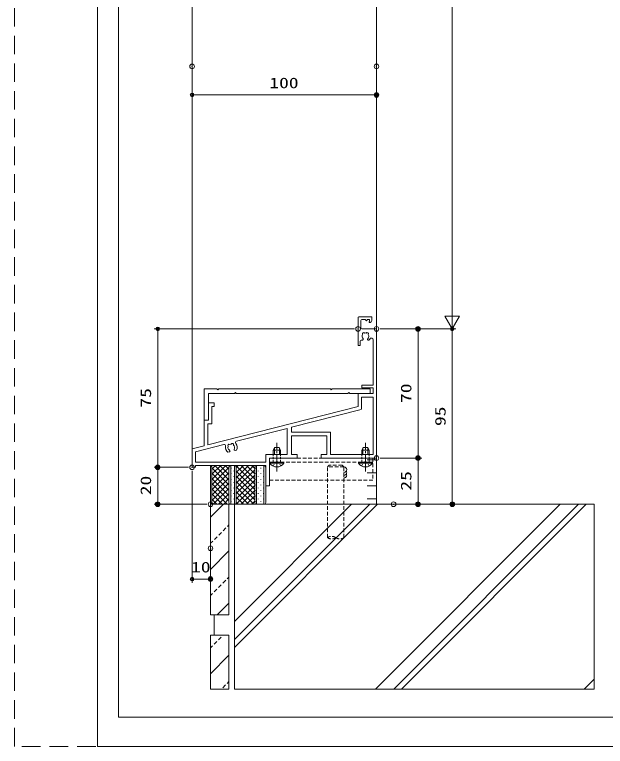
# Model space of a CAD drawing. Units: millimetres, scale not verified. Extents: x -584 to 584, y -818 to 818.
# Drawn here: x -584.5 to -264.2, y -818.1 to -421.6 of the extents above; entities that cross this region are included whole.
import ezdxf
from ezdxf.enums import TextEntityAlignment as Align

# ---------------------------------------------------------------- set-up
doc = ezdxf.new("R2010")
doc.units = ezdxf.units.MM
doc.header["$LTSCALE"] = 5
doc.header["$PDMODE"] = 32
doc.header["$PDSIZE"] = 2.5
for name, pattern in [('CHAIN2', [12, 9, -1, 1, -1]), ('DASHED1', [1.8, 1.2, -0.6]), ('DASHED2', [3, 2, -1])]:
    doc.linetypes.add(name, pattern=pattern)
for name, color, linetype, lineweight in [('0-0_Defpoints', 7, 'Continuous', 9), ('0-1_KATAZAI', 7, 'Continuous', 9), ('0-2_0', 7, 'Continuous', 9), ('0-4_USERZ', 3, 'Continuous', 9), ('0-A_PARTS2', 134, 'Continuous', 9), ('0-B_SYMBOLS2', 134, 'Continuous', 9), ('0-C_補助線', 134, 'Continuous', 9), ('0-E_PARTS3', 134, 'Continuous', 9), ('0-F_YSS_ZEN', 6, 'Continuous', 9), ('1-0_osamari-u-', 4, 'Continuous', 9), ('1-2_1-3', 3, 'DASHED2', 9)]:
    doc.layers.add(name, color=color, linetype=linetype, lineweight=lineweight)
doc.styles.add('ＭＳ ゴシック', font='')
doc.styles.get('ＭＳ ゴシック').set_extended_font_data('MS Gothic')

# ---------------------------------------------------------------- blocks, each defined once
blk = doc.blocks.new('U22')
at = {"layer": '0-A_PARTS2'}
for p, q in [((55, 0), (65, 0)), ((125, 0), (65, 0)), ((125, 0), (145, 0)), ((50, -5), (50, -100)), ((50, -100), (50, -5)), ((70, -5), (70, -100)), ((70, -5), (70, -100)), ((120, -100), (120, -5)), ((120, -100), (120, -5)), ((150, -5), (150, -100)), ((55, -105), (0, -105)), ((65, -105), (55, -105)), ((65, -105), (125, -105)), ((145, -105), (125, -105))]:
    blk.add_line(p, q, dxfattribs=at)
blk.add_lwpolyline([(0, -105), (3.75, -101.25), (3.75, -3.75), (0, 0), (55, 0)], dxfattribs=at)
for centre, start, end in [((55, -5), 90, 180), ((55, -5), 90, 180), ((65, -5), 0, 90), ((65, -5), 0, 90), ((125, -5), 90, 180), ((125, -5), 90, 180), ((145, -5), 0, 90), ((55, -100), 180, 270), ((55, -100), 180, 270), ((65, -100), 270, 0), ((65, -100), 270, 0), ((125, -100), 180, 270), ((125, -100), 180, 270), ((145, -100), 270, 0)]:
    blk.add_arc(centre, 5, start, end, dxfattribs=at)
at = {"layer": '0-B_SYMBOLS2'}
for p, q in [((41.74, 0), (3.75, -37.99)), ((27.6, 0), (3.75, -23.85)), ((13.46, 0), (3.75, -9.71)), ((50, -38.7), (11.3, 0)), ((50, -24.56), (25.44, 0)), ((50, -10.42), (39.58, 0)), ((53.87, -0.14), (53.72, 0)), ((55, 0), (65, 0)), ((63.38, -0.72), (63.38, 0)), ((125, 0), (65, 0)), ((120, -51.01), (68.99, 0)), ((117.57, 0), (70, -47.57)), ((103.43, 0), (70, -33.43)), ((89.29, 0), (70, -19.29)), ((75.15, 0), (70, -5.15)), ((120, -36.86), (83.14, 0)), ((120, -22.72), (97.28, 0)), ((120, -8.58), (111.42, 0)), ((125, 0), (145, 0)), ((129.23, -0.72), (129.23, 0)), ((143.38, -0.72), (143.38, 0)), ((50, -5.88), (3.75, -52.13)), ((50, -52.85), (3.75, -6.6)), ((50, -5), (50, -100)), ((50, -100), (50, -5)), ((56.3, -7.8), (56.3, -6.8)), ((63.38, -15.87), (63.38, -14.87)), ((70, -5), (70, -100)), ((70, -5), (70, -100)), ((120, -11.72), (70, -61.72)), ((120, -65.15), (70, -15.15)), ((120, -100), (120, -5)), ((120, -100), (120, -5)), ((122.15, -7.8), (122.15, -6.8)), ((129.23, -15.87), (129.23, -14.87)), ((136.3, -7.8), (136.3, -6.8)), ((143.38, -15.87), (143.38, -14.87)), ((150, -5), (150, -100)), ((50, -20.02), (3.75, -66.27)), ((50, -66.99), (3.75, -20.74)), ((50, -34.17), (3.75, -80.42)), ((50, -81.13), (3.75, -34.88)), ((56.3, -22.95), (56.3, -21.95)), ((56.3, -38.1), (56.3, -37.1)), ((63.38, -31.02), (63.38, -30.02)), ((120, -25.86), (70, -75.86)), ((120, -79.29), (70, -29.29)), ((122.15, -22.95), (122.15, -21.95)), ((122.15, -38.1), (122.15, -37.1)), ((129.23, -31.02), (129.23, -30.02)), ((136.3, -22.95), (136.3, -21.95)), ((136.3, -38.1), (136.3, -37.1)), ((143.38, -31.02), (143.38, -30.02)), ((50, -48.31), (3.75, -94.56)), ((50, -95.27), (3.75, -49.02)), ((56.3, -53.25), (56.3, -52.25)), ((63.38, -46.17), (63.38, -45.17)), ((120, -54.14), (69.14, -105)), ((120, -40), (70, -90)), ((120, -93.43), (70, -43.43)), ((117.43, -105), (70, -57.57)), ((122.15, -53.25), (122.15, -52.25)), ((129.23, -46.17), (129.23, -45.17)), ((136.3, -53.25), (136.3, -52.25)), ((143.38, -46.17), (143.38, -45.17)), ((45.58, -105), (3.75, -63.17)), ((31.44, -105), (3.75, -77.31)), ((50, -62.45), (7.45, -105)), ((50, -76.59), (21.59, -105)), ((56.3, -68.4), (56.3, -67.4)), ((63.38, -61.32), (63.38, -60.32)), ((63.38, -76.47), (63.38, -75.47)), ((103.28, -105), (70, -71.72)), ((120, -68.28), (83.28, -105)), ((122.15, -68.4), (122.15, -67.4)), ((129.23, -61.32), (129.23, -60.32)), ((129.23, -76.47), (129.23, -75.47)), ((136.3, -68.4), (136.3, -67.4)), ((143.38, -61.32), (143.38, -60.32)), ((143.38, -76.47), (143.38, -75.47)), ((17.3, -105), (3.75, -91.45)), ((50, -90.73), (35.73, -105)), ((56.3, -83.55), (56.3, -82.55)), ((56.3, -98.7), (56.3, -97.7)), ((63.38, -91.62), (63.38, -90.62)), ((89.14, -105), (70, -85.86)), ((120, -82.43), (97.43, -105)), ((120, -96.57), (111.57, -105)), ((122.15, -83.55), (122.15, -82.55)), ((122.15, -98.7), (122.15, -97.7)), ((129.23, -91.62), (129.23, -90.62)), ((136.3, -83.55), (136.3, -82.55)), ((136.3, -98.7), (136.3, -97.7)), ((143.38, -91.62), (143.38, -90.62)), ((55, -105), (0, -105)), ((3.16, -105), (1.58, -103.42)), ((51.41, -103.47), (49.88, -105)), ((65, -105), (55, -105)), ((65, -105), (125, -105)), ((75, -105), (70, -100)), ((145, -105), (125, -105))]:
    blk.add_line(p, q, dxfattribs=at)
blk.add_lwpolyline([(0, -105), (3.75, -101.25), (3.75, -3.75), (0, 0), (55, 0)], dxfattribs=at)
for centre, start, end in [((55, -5), 90, 180), ((55, -5), 90, 180), ((65, -5), 0, 90), ((65, -5), 0, 90), ((125, -5), 90, 180), ((125, -5), 90, 180), ((145, -5), 0, 90), ((55, -100), 180, 270), ((55, -100), 180, 270), ((65, -100), 270, 0), ((65, -100), 270, 0), ((125, -100), 180, 270), ((125, -100), 180, 270), ((145, -100), 270, 0)]:
    blk.add_arc(centre, 5, start, end, dxfattribs=at)
at = {"layer": '0-C_補助線'}
for p, q in [((0, -105), (0, 0)), ((55, -105), (55, 0)), ((65, 0), (65, -105)), ((125, -105), (125, 0)), ((145, 0), (145, -105))]:
    blk.add_line(p, q, dxfattribs=at)
blk = doc.blocks.new('U24')
at = {"layer": '0-E_PARTS3', "linetype": 'DASHED2'}
for p, q in [((-17.5, 0), (-22.5, -5)), ((-22.5, -196.53), (-22.5, -5)), ((22.5, -5), (-22.5, -5)), ((22.5, -196.53), (22.5, -5))]:
    blk.add_line(p, q, dxfattribs=at)
blk.add_lwpolyline([(22.5, -5), (17.5, 0), (-17.5, 0)], dxfattribs=at)
at = {"layer": '0-E_PARTS3'}
for centre, end in [((22.5, -12.5), 90.00151), ((22.5, -20), 30.00151), ((22.5, -27.5), 30.00151)]:
    blk.add_arc(centre, 7.5, 270.00151, end, dxfattribs=at)
at = {"layer": '0-E_PARTS3', "linetype": 'DASHED2'}
for centre, radius, start, end in [((-11.25, -213.08), 20.01, 55.78298, 124.22003), ((-11.25, -179.99), 20.01, 235.78298, 304.22004), ((11.25, -180.01), 19.99, 235.76229, 304.24073)]:
    blk.add_arc(centre, radius, start, end, dxfattribs=at)
blk = doc.blocks.new('ALW1')
at = {"layer": '0-2_0'}
blk.add_line((0, 0), (-5, 0), dxfattribs=at)
blk.add_lwpolyline([(-1.732, -1), (0, 0), (-1.732, 1)], close=True, dxfattribs=at)
blk = doc.blocks.new('DOT1')
at = {"layer": '0-2_0'}
blk.add_line((0, 0), (-5, 0), dxfattribs=at)
for radius in [2.5, 1.62]:
    blk.add_circle((0, 0), radius, dxfattribs=at)
blk = doc.blocks.new('A$C72A42EE2')
at = {"layer": '0-1_KATAZAI'}
for p, q in [((-42.5, 2.5), (-42.5, 22.5)), ((-18.89, 20.34), (-19.61, 19.66)), ((-18.75, 17.5), (-17.5, 17.5))]:
    blk.add_line(p, q, dxfattribs=at)
for points in [[(-50, 30), (-50, -45), (-44, -45), (-44, -33)], [(-12.5, 22.5), (-12.5, 32.5), (-47.5, 32.5)], [(-40, 25), (-30.5, 25), (-27.5, 22), (-24.5, 25), (-18.5, 25), (-18.5, 21.25)], [(-50.1, -209.99), (-457.5, -314.14), (-457.5, -257.5), (-446, -257.5), (-446, -210), (-440, -210), (-440, -200), (-455, -200), (-455, -247.5), (-467.5, -247.5), (-467.5, -316.69), (-500, -325), (-500, -375), (-491, -375), (-491, -370), (-300, -370), (-300, -425), (-290, -425), (-290, -350.01), (-215, -350.01), (-215, -340.01), (-230, -340.01), (-230, -289.99), (-134.99, -289.99), (-134.99, -340.01), (-150, -340.01), (-150, -350.01), (0, -350.01), (0, 0), (-40, 0)], [(-38.86, -21.56), (-39.21, -19.59), (-38.95, -19.02)], [(-9, -29.94), (-9, -152.5), (-40, -152.5), (-40, -160), (-9, -160), (-9, -175), (-50, -175), (-50, -209.97)], [(-41.5, -30.5), (-37.75, -30.5), (-35.75, -28.5), (-35.75, -27.81), (-36.34, -26.39)], [(-23.66, -26.39), (-24.25, -27.81), (-24.25, -28.5), (-22.25, -30.5), (-20.43, -30.5)], [(-21.14, -21.56), (-21.48, -23.53), (-21.93, -23.98)], [(-41.09, -218.01), (-230, -266.3), (-230, -279.99), (-124.99, -279.99), (-124.99, -340.01), (-9, -340.01), (-9, -185), (-41, -185), (-41, -217.91)], [(-414.3, -313.41), (-491, -333.02), (-491, -361), (-300, -361), (-300, -340.01), (-242.5, -340.01), (-242.5, -269.5), (-379.22, -304.45)], [(-398.22, -328.8), (-397.3, -330.03), (-397.13, -330.7), (-398.57, -333.13), (-402.76, -334.2)], [(-401.86, -324.75), (-401.04, -326.57), (-400.5, -326.9)], [(-379.37, -328.22), (-383.55, -329.29), (-385.99, -327.85), (-386.16, -327.18), (-385.94, -325.66)], [(-384.86, -322.9), (-384.54, -322.35), (-384.69, -320.36)]]:
    blk.add_lwpolyline(points, dxfattribs=at)
for centre, radius, start, end in [((-47.5, 30), 2.5, 90, 180), ((-40, 22.5), 2.5, 90, 180), ((-19.75, 21.25), 1.25, 313.60282, 0), ((-17.5, 22.5), 5, 270, 0), ((-40, 2.5), 2.5, 180, 270), ((-18.75, 18.75), 1.25, 133.60282, 270), ((-30, -20), 9, 149.14685, 173.7398), ((-34.3, -13.86), 3.75, 45.95278, 204.04722), ((-30, -20), 9, 79.14685, 100.85315), ((-25.7, -13.86), 3.75, 335.95278, 134.04722), ((-30, -20), 9, 350, 30.85315), ((-41.5, -33), 2.5, 90, 180), ((-30, -20), 9, 190, 225.20717), ((-30, -20), 9, 314.79283, 333.7398), ((-32.5, -20), 16, 318.9855, 331.75769), ((-14, -29.94), 5, 0, 151.75769), ((-413.31, -317.29), 4, 349.18852, 104.33919), ((-399.35, -316.15), 3.75, 60.29197, 218.3864), ((-393.66, -321.04), 9, 93.48604, 115.19234), ((-391.02, -314.02), 3.75, 350.29197, 148.3864), ((-393.66, -321.04), 9, 4.33919, 45.19234), ((-378.23, -308.32), 4, 104.33919, 219.48985), ((-393.66, -321.04), 16, 333.32469, 39.48985), ((-393.66, -321.04), 16, 169.18852, 235.35369), ((-393.66, -321.04), 9, 163.48604, 204.33919), ((-393.66, -321.04), 9, 220.59939, 239.54635), ((-393.66, -321.04), 9, 329.13202, 348.07898)]:
    blk.add_arc(centre, radius, start, end, dxfattribs=at)
blk = doc.blocks.new('U9')
at = {"layer": '0-E_PARTS3', "linetype": 'CHAIN2'}
blk.add_line((-25, 0), (52.5, 0), dxfattribs=at)
at = {"layer": '0-E_PARTS3'}
for p, q in [((-2.54, 18.75), (0, 18.75)), ((0, 18.75), (0, -18.75)), ((21.5, 10), (33, 10)), ((21.5, 6.73), (39.54, 6.73)), ((33, 10), (33, -10)), ((40, 6.5), (33, 10)), ((40, 6.5), (40, -6.5)), ((21.5, -6.73), (39.54, -6.73)), ((21.5, -10), (33, -10)), ((40, -6.5), (33, -10))]:
    blk.add_line(p, q, dxfattribs=at)
at = {"layer": '0-E_PARTS3', "linetype": 'DASHED1'}
for p, q in [((0, 10), (21.5, 10)), ((0, -10), (21.5, -10))]:
    blk.add_line(p, q, dxfattribs=at)
for points in [[(-10.05, 10.25), (-0.77, 5.72), (2.28, 0)], [(-10.05, -10.25), (-0.77, -5.72), (2.28, 0)]]:
    blk.add_lwpolyline(points, dxfattribs=at)
at = {"layer": '0-E_PARTS3'}
blk.add_lwpolyline([(-2.54, 18.75), (-2.54, -18.75), (0, -18.75)], dxfattribs=at)
blk.add_arc((10.13, 0), 22.63, 124.06671, 235.93329, dxfattribs=at)
blk = doc.blocks.new('U10')
at = {"layer": '0-E_PARTS3', "linetype": 'CHAIN2'}
blk.add_line((-25, 0), (52.5, 0), dxfattribs=at)
at = {"layer": '0-E_PARTS3'}
for p, q in [((-2.54, 18.75), (0, 18.75)), ((0, 18.75), (0, -18.75)), ((20.5, 10), (33, 10)), ((20.5, 6.73), (39.54, 6.73)), ((33, 10), (33, -10)), ((40, 6.5), (33, 10)), ((40, 6.5), (40, -6.5)), ((20.5, -6.73), (39.54, -6.73)), ((20.5, -10), (33, -10)), ((40, -6.5), (33, -10))]:
    blk.add_line(p, q, dxfattribs=at)
at = {"layer": '0-E_PARTS3', "linetype": 'DASHED1'}
for p, q in [((0, 10), (20.5, 10)), ((0, -10), (20.5, -10))]:
    blk.add_line(p, q, dxfattribs=at)
for points in [[(-10.05, 10.25), (-0.77, 5.72), (2.28, 0)], [(-10.05, -10.25), (-0.77, -5.72), (2.28, 0)]]:
    blk.add_lwpolyline(points, dxfattribs=at)
at = {"layer": '0-E_PARTS3'}
blk.add_lwpolyline([(-2.54, 18.75), (-2.54, -18.75), (0, -18.75)], dxfattribs=at)
blk.add_arc((10.13, 0), 22.63, 124.06671, 235.93329, dxfattribs=at)
blk = doc.blocks.new('A$C0AB24780')
at = {"layer": '1-2_1-3'}
blk.add_line((-11.5, -8.99), (-11.5, -288.99), dxfattribs=at)
blk.add_lwpolyline([(0, -288.99), (0, -8.99), (-60, -8.99), (-60, -288.99)], close=True, dxfattribs=at)
at = {"layer": '0-E_PARTS3'}
for name, p in [('U10', (-11.5, -28.99)), ('U9', (-11.5, -268.99))]:
    blk.add_blockref(name, p, dxfattribs=at)

msp = doc.modelspace()

# ---------------------------------------------------------------- linework, layer by layer
at = {"layer": '0-0_Defpoints', "color": 1, "linetype": 'DASHED2'}
msp.add_lwpolyline([(584.5, -818.1), (-584.5, -818.1), (-584.5, 818.1), (584.5, 818.1)], close=True, dxfattribs=at)
at = {"layer": '0-0_Defpoints', "color": 1}
msp.add_lwpolyline([(-539.5, 763.1), (-539.5, -818.1), (584.5, -818.1), (584.5, 763.1)], close=True, dxfattribs=at)
at = {"layer": '0-0_Defpoints'}
for p in [(-488.282, -449.661), (-388.282, -449.661), (-388.282, -465.116), (-398.282, -591.898), (-388.282, -591.898), (-365.733, -591.898), (-388.282, -661.9), (-365.733, -661.9), (-506.884, -666.898), (-488.282, -666.898), (-506.884, -686.898), (-478.282, -686.898), (-379.022, -686.898), (-365.733, -686.898), (-365.733, -686.898), (-347.184, -686.898), (-478.282, -710.774), (-478.282, -727.471)]:
    msp.add_point(p, dxfattribs=at)
at = {"layer": '0-1_KATAZAI'}
msp.add_lwpolyline([(-474.782, -624.398), (-474.282, -624.898), (-473.782, -624.398), (-413.282, -624.398), (-412.782, -624.898), (-412.282, -624.398), (-391.782, -624.398), (-391.782, -626.898), (-402.782, -626.898), (-403.282, -626.398), (-403.782, -626.898), (-464.282, -626.898), (-464.782, -626.398), (-465.282, -626.898), (-479.282, -626.898), (-479.282, -641.398), (-481.782, -641.398), (-481.782, -624.398), (-474.782, -624.398), (-474.282, -624.898), (-473.782, -624.398)], dxfattribs=at)
at = {"layer": '0-4_USERZ'}
for p, q in [((-488.282, -217.598), (-488.282, -659.898)), ((-388.282, -241.598), (-388.282, -591.898)), ((-488.282, -451.661), (-488.282, -467.116)), ((-388.282, -451.661), (-388.282, -467.116)), ((-486.282, -465.116), (-390.282, -465.116)), ((-400.282, -591.898), (-508.884, -591.898)), ((-506.884, -593.898), (-506.884, -664.898)), ((-386.282, -591.898), (-363.733, -591.898)), ((-365.733, -593.898), (-365.733, -659.9)), ((-363.733, -591.898), (-345.184, -591.898)), ((-347.184, -593.898), (-347.184, -684.898)), ((-386.282, -661.9), (-363.733, -661.9)), ((-386.282, -661.9), (-363.733, -661.9)), ((-365.733, -663.9), (-365.733, -684.898)), ((-490.282, -666.898), (-508.884, -666.898)), ((-490.282, -666.898), (-508.884, -666.898)), ((-506.884, -668.898), (-506.884, -684.898)), ((-488.282, -668.898), (-488.282, -729.471)), ((-480.282, -686.898), (-508.884, -686.898)), ((-471.266, -686.898), (-478.282, -693.914)), ((-465.282, -764.527), (-387.653, -686.898)), ((-465.282, -760.285), (-391.895, -686.898)), ((-465.282, -750.385), (-401.795, -686.898)), ((-388.804, -787.045), (-288.658, -686.898)), ((-378.905, -787.045), (-278.758, -686.898)), ((-377.022, -686.898), (-363.733, -686.898)), ((-374.662, -787.045), (-274.516, -686.898)), ((-363.733, -686.898), (-345.184, -686.898)), ((-469.983, -699.779), (-471.468, -701.264)), ((-468.282, -698.078), (-469.099, -698.895)), ((-474.72, -704.516), (-476.205, -706.001)), ((-472.352, -702.148), (-473.836, -703.633)), ((-477.089, -706.885), (-478.282, -708.078)), ((-468.282, -712.198), (-478.282, -722.198)), ((-478.282, -712.774), (-478.282, -729.471)), ((-486.282, -727.471), (-480.282, -727.471)), ((-470.053, -728.134), (-471.538, -729.619)), ((-468.282, -726.362), (-469.17, -727.25)), ((-474.791, -732.871), (-476.276, -734.356)), ((-472.422, -730.503), (-473.907, -731.988)), ((-477.16, -735.24), (-478.282, -736.362)), ((-468.282, -740.482), (-474.698, -746.898)), ((-474.862, -761.226), (-476.347, -762.711)), ((-472.493, -758.858), (-473.978, -760.342)), ((-471.534, -757.898), (-471.609, -757.974)), ((-477.231, -763.595), (-478.282, -764.646)), ((-468.282, -768.766), (-478.282, -778.766)), ((-470.195, -784.844), (-471.68, -786.329)), ((-468.282, -782.931), (-469.311, -783.96)), ((-275.667, -787.045), (-270.282, -781.659))]:
    msp.add_line(p, q, dxfattribs=at)
at = {"layer": '0-4_USERZ', "color": 4}
msp.add_line((-476.282, -757.898), (-476.282, -746.898), dxfattribs=at)
at = {"layer": '0-4_USERZ', "color": 7}
msp.add_lwpolyline([(-528.26, -802.288), (22.5, -802.288), (22.5, -27.5), (-528.26, -27.5)], close=True, dxfattribs=at)
at = {"layer": '0-4_USERZ', "color": 4}
msp.add_lwpolyline([(-468.282, -686.898), (-478.282, -686.898), (-478.282, -746.898), (-468.282, -746.898)], close=True, dxfattribs=at)
at = {"layer": '0-4_USERZ'}
for points in [[(-468.282, -686.898), (-478.282, -686.898), (-478.282, -746.898), (-468.282, -746.898)], [(-270.282, -787.045), (-465.282, -787.045), (-465.282, -686.898), (-270.282, -686.898)], [(-468.282, -757.898), (-478.282, -757.898), (-478.282, -787.048), (-468.282, -787.048)]]:
    msp.add_lwpolyline(points, close=True, dxfattribs=at)
at = {"layer": '0-4_USERZ', "color": 7}
msp.add_lwpolyline([(-465.282, -787.045), (-465.282, -686.898), (-270.282, -686.898), (-270.282, -787.045)], dxfattribs=at)
at = {"layer": '0-4_USERZ', "color": 4}
msp.add_lwpolyline([(-468.282, -787.048), (-468.282, -757.898), (-478.282, -757.898), (-478.282, -787.048)], dxfattribs=at)
at = {"layer": '0-F_YSS_ZEN'}
for p, q in [((-347.184, -571.898), (-347.184, -261.898)), ((-386.282, -591.898), (-345.184, -591.898))]:
    msp.add_line(p, q, dxfattribs=at)
at = {"layer": '1-0_osamari-u-'}
for p, q in [((-388.282, -661.9), (-388.282, -686.898)), ((-388.282, -662.9), (-393.282, -662.9)), ((-388.282, -669.9), (-393.282, -669.9)), ((-388.282, -676.9), (-393.282, -676.9)), ((-388.282, -683.9), (-393.282, -683.9))]:
    msp.add_line(p, q, dxfattribs=at)

# ---------------------------------------------------------------- block references
at = {"layer": '0-2_0', "xscale": 0.2, "yscale": 0.2}
msp.add_blockref('U22', (-478.282, -665.898), dxfattribs=at)
at = {"layer": '0-4_USERZ'}
for name, p, xscale, yscale, rotation in [('DOT1', (-488.282, -465.116), 0.4, 0.4, 180), ('DOT1', (-506.884, -591.898), 0.4, 0.4, 90), ('DOT1', (-365.733, -591.898), 0.4, 0.4, 90), ('DOT1', (-347.184, -591.898), 0.4, 0.4, 90), ('A$C0AB24780', (-388.483, -661.9), -0.2, 0.2, 270), ('DOT1', (-365.733, -661.9), 0.4, 0.4, 270), ('DOT1', (-365.733, -661.9), 0.4, 0.4, 90), ('DOT1', (-506.884, -666.898), 0.4, 0.4, 270), ('DOT1', (-506.884, -666.898), 0.4, 0.4, 90), ('DOT1', (-506.884, -686.898), 0.4, 0.4, 270), ('DOT1', (-365.733, -686.898), 0.4, 0.4, 270), ('DOT1', (-347.184, -686.898), 0.4, 0.4, 270), ('DOT1', (-488.282, -727.471), 0.4, 0.4, 180)]:
    msp.add_blockref(name, p, dxfattribs=dict(at, xscale=xscale, yscale=yscale, rotation=rotation))
for name, p, xscale, yscale in [('DOT1', (-388.282, -465.116), 0.4, 0.4), ('A$C72A42EE2', (-388.282, -591.898), 0.2, 0.2), ('DOT1', (-478.282, -727.471), 0.4, 0.4)]:
    msp.add_blockref(name, p, dxfattribs=dict(at, xscale=xscale, yscale=yscale))
at = {"layer": '0-E_PARTS3', "xscale": 0.2, "yscale": 0.2}
msp.add_blockref('U24', (-410.402, -665.673), dxfattribs=at)
at = {"layer": '0-F_YSS_ZEN', "xscale": 4, "yscale": 4, "rotation": 270}
msp.add_blockref('ALW1', (-347.184, -591.898), dxfattribs=at)

# ---------------------------------------------------------------- texts
at = {"layer": '0-4_USERZ', "style": 'ＭＳ ゴシック', "width": 1.35}
for s, p in [('100', (-446.382, -463.226)), ('10', (-488.81, -725.581))]:
    msp.add_text(s, height=5.755, dxfattribs=at).set_placement(p, align=Align.BOTTOM_LEFT)
for s, p in [('70', (-367.623, -632.042)), ('75', (-508.773, -634.541)), ('95', (-349.074, -644.541)), ('25', (-367.623, -679.542)), ('20', (-508.773, -682.041))]:
    msp.add_text(s, height=5.755, rotation=90, dxfattribs=at).set_placement(p, align=Align.BOTTOM_LEFT)

doc.saveas('drawing.dxf')
